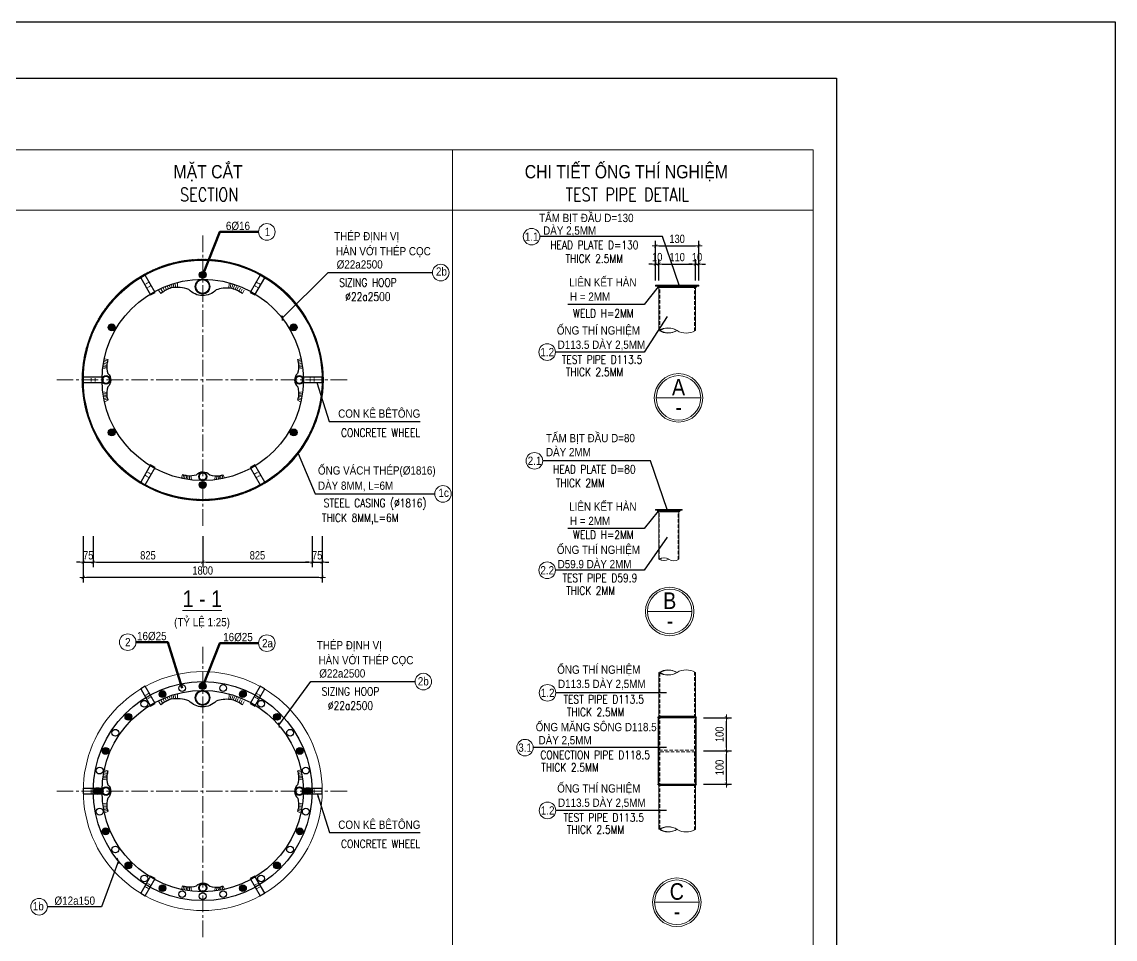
# Model space of a CAD drawing. Header units: millimetres. Extents: x -2123450 to -961021, y -260876 to 649159.
# Drawn here: x -1451394 to -1401976, y 476178 to 517639 of the extents above; entities that cross this region are included whole.
import ezdxf
from ezdxf.enums import TextEntityAlignment as Align

# ---------------------------------------------------------------- set-up
doc = ezdxf.new("R2010")
doc.units = ezdxf.units.MM
doc.header["$LTSCALE"] = 1000
doc.header["$MEASUREMENT"] = 0
doc.header["$PDMODE"] = 66
for name, pattern in [('CENTER2', [1.125, 0.75, -0.125, 0.125, -0.125]), ('HIDDEN', [0.375, 0.25, -0.125]), ('HIDDEN2', [4.7625, 3.175, -1.5875])]:
    doc.linetypes.add(name, pattern=pattern)
doc.layers.get('0').update_dxf_attribs({"linetype": 'CONTINUOUS'})
doc.layers.get('DEFPOINTS').update_dxf_attribs({"linetype": 'CONTINUOUS'})
for name, color, linetype in [('03BORER', 3, 'CONTINUOUS'), ('05STEEL', 4, 'CONTINUOUS'), ('TEXT', 7, 'CONTINUOUS')]:
    doc.layers.add(name, color=color, linetype=linetype)
for name, color, linetype, lineweight in [('NDC_S_AXIS', 5, 'CENTER2', 15), ('NDC_S_BREAK-LINE', 1, 'CONTINUOUS', 15), ('NDC_S_CONTINUOUS', 3, 'CONTINUOUS', 20), ('NDC_S_DIM', 1, 'CONTINUOUS', 9), ('NDC_S_FOUNDATION NAME', 7, 'CONTINUOUS', 20), ('NDC_S_HATCH MATERIAL', 8, 'CONTINUOUS', 13), ('NDC_S_HIDDEN', 9, 'HIDDEN2', 20), ('NDC_S_LEADER', 1, 'CONTINUOUS', 9), ('NDC_S_REBAR', 4, 'CONTINUOUS', 35), ('NDC_S_REBAR NO.', 7, 'CONTINUOUS', 20), ('NDC_S_REBAR NO. BOX', 1, 'CONTINUOUS', 9), ('NDC_S_REBAR SECTION', 6, 'CONTINUOUS', 25), ('NDC_S_STIRRUP', 2, 'CONTINUOUS', 25), ('NDC_S_VN TITLE', 6, 'CONTINUOUS', 9)]:
    doc.layers.add(name, color=color, linetype=linetype, lineweight=lineweight)
doc.styles.add('NDC_ARIAL', font='arial.ttf', dxfattribs={"width": 0.8})
doc.styles.get("Standard").update_dxf_attribs({"font": 'romans.shx', "bigfont": 'vns.shx'})
doc.dimstyles.new('NDC_1-100', dxfattribs={"dimscale": 100, "dimtxt": 2.2, "dimasz": 1, "dimexe": 1.5, "dimexo": 2, "dimgap": 0.8, "dimtad": 1, "dimdec": 0, "dimdsep": 46, "dimtxsty": 'NDC_ARIAL', "dimblk": 'DIMMARK', "dimcen": 49999.938995, "dimdle": 1.5, "dimclrd": 1, "dimclre": 1, "dimclrt": 3, "dimadec": 0, "dimazin": 0, "dimtfac": 1, "dimtdec": 0, "dimtix": 1, "dimtmove": 2, "dimatfit": 3, "dimfxl": 1, "dimarcsym": 0})
doc.dimstyles.new('NDC_1-150(10)', dxfattribs={"dimscale": 150, "dimtxt": 2.5, "dimasz": 1, "dimexe": 1.5, "dimexo": 0, "dimgap": 0.8, "dimtad": 1, "dimdec": 0, "dimlfac": 0.066667, "dimdsep": 46, "dimtxsty": 'NDC_ARIAL', "dimblk": 'DIMMARK', "dimcen": 49999.938995, "dimdle": 1.5, "dimclrd": 1, "dimclre": 1, "dimclrt": 3, "dimadec": 0, "dimazin": 0, "dimtfac": 1, "dimtdec": 0, "dimtix": 1, "dimtmove": 2, "dimatfit": 3, "dimfxl": 1, "dimarcsym": 0})
doc.dimstyles.new('NDC_1-150(25)', dxfattribs={"dimscale": 150, "dimtxt": 2.5, "dimasz": 1, "dimexe": 1.5, "dimexo": 0, "dimgap": 0.8, "dimtad": 1, "dimdec": 0, "dimlfac": 0.166667, "dimdsep": 46, "dimtxsty": 'NDC_ARIAL', "dimblk": 'DIMMARK', "dimcen": 49999.938995, "dimdle": 1.5, "dimclrd": 1, "dimclre": 1, "dimclrt": 3, "dimadec": 0, "dimazin": 0, "dimtfac": 1, "dimtdec": 0, "dimtix": 1, "dimtmove": 2, "dimatfit": 3, "dimfxl": 1, "dimarcsym": 0})

# ---------------------------------------------------------------- blocks, each defined once
blk = doc.blocks.new('*U155')
at = {"layer": 'NDC_S_CONTINUOUS'}
blk.add_circle((0, 0), 5400, dxfattribs=at)
at = {"layer": 'NDC_S_STIRRUP'}
for radius in [4950, 4550]:
    blk.add_circle((0, 0), radius, dxfattribs=at)
blk = doc.blocks.new('DIMMARK')
at = {"layer": 'NDC_S_DIM', "color": 1}
blk.add_line((-1.5, 0), (1, 0), dxfattribs=at)
at = {"layer": 'NDC_S_DIM', "color": 2, "const_width": 0.15}
blk.add_lwpolyline([(-0.5, -0.5), (0.5, 0.5)], dxfattribs=at)
blk = doc.blocks.new('*U529')
at = {"layer": 'NDC_S_CONTINUOUS'}
blk.add_circle((0, 0), 5400, dxfattribs=at)
at = {"layer": 'NDC_S_STIRRUP'}
blk.add_circle((0, 0), 4550, dxfattribs=at)
blk.add_circle((0, 0), 4550, dxfattribs=at)
blk = doc.blocks.new('*D1728')
at = {"layer": 'DEFPOINTS', "color": 0, "transparency": 16777216}
for p in [(-1448620, 494398), (-1437820, 494398), (-1448620, 492527)]:
    blk.add_point(p, dxfattribs=at)
at = {"layer": 'NDC_S_DIM', "color": 1, "lineweight": -2, "transparency": 16777216}
for p, q in [((-1448620, 494398), (-1448620, 492302)), ((-1437820, 494398), (-1437820, 492302)), ((-1437970, 492527), (-1448470, 492527))]:
    blk.add_line(p, q, dxfattribs=at)
at = {"layer": 'NDC_S_DIM', "color": 1, "lineweight": -2, "transparency": 16777216, "xscale": 150, "yscale": 150, "zscale": 150, "rotation": 180}
blk.add_blockref('DIMMARK', (-1448620, 492527), dxfattribs=at)
at = {"layer": 'NDC_S_DIM', "color": 1, "lineweight": -2, "transparency": 16777216, "xscale": 150, "yscale": 150, "zscale": 150}
blk.add_blockref('DIMMARK', (-1437820, 492527), dxfattribs=at)
at = {"layer": 'NDC_S_DIM', "color": 3, "transparency": 16777216, "insert": (-1443220, 492839), "char_height": 375, "attachment_point": 5, "style": 'NDC_ARIAL'}
blk.add_mtext('1800', dxfattribs=at)
blk = doc.blocks.new('*D1729')
at = {"layer": 'DEFPOINTS', "color": 0, "transparency": 16777216}
for p in [(-1448620, 494398), (-1448170, 494398), (-1448170, 493214)]:
    blk.add_point(p, dxfattribs=at)
at = {"layer": 'NDC_S_DIM', "color": 1, "lineweight": -2, "transparency": 16777216}
for p, q in [((-1448620, 494398), (-1448620, 492989)), ((-1448170, 494398), (-1448170, 492989)), ((-1448770, 493214), (-1448920, 493214)), ((-1448620, 493214), (-1448170, 493214)), ((-1448020, 493214), (-1447870, 493214))]:
    blk.add_line(p, q, dxfattribs=at)
at = {"layer": 'NDC_S_DIM', "color": 1, "lineweight": -2, "transparency": 16777216, "xscale": 150, "yscale": 150, "zscale": 150}
blk.add_blockref('DIMMARK', (-1448620, 493214), dxfattribs=at)
at = {"layer": 'NDC_S_DIM', "color": 1, "lineweight": -2, "transparency": 16777216, "xscale": 150, "yscale": 150, "zscale": 150, "rotation": 180}
blk.add_blockref('DIMMARK', (-1448170, 493214), dxfattribs=at)
at = {"layer": 'NDC_S_DIM', "color": 3, "transparency": 16777216, "insert": (-1448395, 493525), "char_height": 375, "attachment_point": 5, "style": 'NDC_ARIAL'}
blk.add_mtext('75', dxfattribs=at)
blk = doc.blocks.new('*D1730')
at = {"layer": 'DEFPOINTS', "color": 0, "transparency": 16777216}
for p in [(-1448170, 494398), (-1443220, 494398), (-1443220, 493214)]:
    blk.add_point(p, dxfattribs=at)
at = {"layer": 'NDC_S_DIM', "color": 1, "lineweight": -2, "transparency": 16777216}
for p, q in [((-1448170, 494398), (-1448170, 492989)), ((-1443220, 494398), (-1443220, 492989)), ((-1448020, 493214), (-1443370, 493214))]:
    blk.add_line(p, q, dxfattribs=at)
at = {"layer": 'NDC_S_DIM', "color": 1, "lineweight": -2, "transparency": 16777216, "xscale": 150, "yscale": 150, "zscale": 150, "rotation": 180}
blk.add_blockref('DIMMARK', (-1448170, 493214), dxfattribs=at)
at = {"layer": 'NDC_S_DIM', "color": 1, "lineweight": -2, "transparency": 16777216, "xscale": 150, "yscale": 150, "zscale": 150}
blk.add_blockref('DIMMARK', (-1443220, 493214), dxfattribs=at)
at = {"layer": 'NDC_S_DIM', "color": 3, "transparency": 16777216, "insert": (-1445695, 493526), "char_height": 375, "attachment_point": 5, "style": 'NDC_ARIAL'}
blk.add_mtext('825', dxfattribs=at)
blk = doc.blocks.new('*D1731')
at = {"layer": 'DEFPOINTS', "color": 0, "transparency": 16777216}
for p in [(-1443220, 494398), (-1438270, 494398), (-1438270, 493214)]:
    blk.add_point(p, dxfattribs=at)
at = {"layer": 'NDC_S_DIM', "color": 1, "lineweight": -2, "transparency": 16777216}
for p, q in [((-1443220, 494398), (-1443220, 492989)), ((-1438270, 494398), (-1438270, 492989)), ((-1443070, 493214), (-1438420, 493214))]:
    blk.add_line(p, q, dxfattribs=at)
at = {"layer": 'NDC_S_DIM', "color": 1, "lineweight": -2, "transparency": 16777216, "xscale": 150, "yscale": 150, "zscale": 150, "rotation": 180}
blk.add_blockref('DIMMARK', (-1443220, 493214), dxfattribs=at)
at = {"layer": 'NDC_S_DIM', "color": 1, "lineweight": -2, "transparency": 16777216, "xscale": 150, "yscale": 150, "zscale": 150}
blk.add_blockref('DIMMARK', (-1438270, 493214), dxfattribs=at)
at = {"layer": 'NDC_S_DIM', "color": 3, "transparency": 16777216, "insert": (-1440745, 493526), "char_height": 375, "attachment_point": 5, "style": 'NDC_ARIAL'}
blk.add_mtext('825', dxfattribs=at)
blk = doc.blocks.new('*D1732')
at = {"layer": 'DEFPOINTS', "color": 0, "transparency": 16777216}
for p in [(-1438270, 494398), (-1437820, 494398), (-1437820, 493214)]:
    blk.add_point(p, dxfattribs=at)
at = {"layer": 'NDC_S_DIM', "color": 1, "lineweight": -2, "transparency": 16777216}
for p, q in [((-1438270, 494398), (-1438270, 492989)), ((-1437820, 494398), (-1437820, 492989)), ((-1438420, 493214), (-1438570, 493214)), ((-1438270, 493214), (-1437820, 493214)), ((-1437670, 493214), (-1437520, 493214))]:
    blk.add_line(p, q, dxfattribs=at)
at = {"layer": 'NDC_S_DIM', "color": 1, "lineweight": -2, "transparency": 16777216, "xscale": 150, "yscale": 150, "zscale": 150}
blk.add_blockref('DIMMARK', (-1438270, 493214), dxfattribs=at)
at = {"layer": 'NDC_S_DIM', "color": 1, "lineweight": -2, "transparency": 16777216, "xscale": 150, "yscale": 150, "zscale": 150, "rotation": 180}
blk.add_blockref('DIMMARK', (-1437820, 493214), dxfattribs=at)
at = {"layer": 'NDC_S_DIM', "color": 3, "transparency": 16777216, "insert": (-1438045, 493525), "char_height": 375, "attachment_point": 5, "style": 'NDC_ARIAL'}
blk.add_mtext('75', dxfattribs=at)
blk = doc.blocks.new('MC7')
at = {"layer": '03BORER'}
blk.add_lwpolyline([(-277807, 378710), (-275557, 378710), (-275557, 379310), (-277807, 379310)], close=True, dxfattribs=at)
at = {"layer": 'NDC_S_HATCH MATERIAL', "linetype": 'HIDDEN', "ltscale": 0.5}
for p, q in [((-276907, 378710), (-276907, 379310)), ((-276457, 378710), (-276457, 379310))]:
    blk.add_line(p, q, dxfattribs=at)
blk = doc.blocks.new('*U206')
at = {"layer": 'NDC_S_DIM', "xscale": 0.4, "yscale": 0.4, "zscale": 0.4}
blk.add_blockref('MC7', (110673, -151604), dxfattribs=at)
blk = doc.blocks.new('*U1700')
at = {"color": 0, "linetype": 'ByBlock', "lineweight": -2, "transparency": 16777216}
blk.add_blockref('*U206', (0, 0), dxfattribs=at)
blk = doc.blocks.new('*U1701')
at = {"layer": '03BORER', "color": 0, "linetype": 'ByBlock', "lineweight": -2, "transparency": 16777216}
for p, rotation in [((-1445695, 395081), 299.9999999999999), ((-1440745, 395081), 240), ((-1438270, 390794), 180), ((-1445695, 386507), 59.99999999999999), ((-1440745, 386507), 120)]:
    blk.add_blockref('*U1700', p, dxfattribs=dict(at, rotation=rotation))
blk.add_blockref('*U1700', (-1448170, 390794), dxfattribs=at)
blk = doc.blocks.new('21231')
at = {"layer": 'NDC_S_REBAR SECTION'}
h = blk.add_hatch(color=256, dxfattribs=at)
h.dxf.hatch_style = 1
edge = h.paths.add_edge_path()
edge.add_arc((-522, -406), 153, 0, 360)
blk.add_circle((-522, -406), 153, dxfattribs=at)
blk = doc.blocks.new('*U209')
at = {"color": 1}
blk.add_blockref('21231', (522, 406), dxfattribs=at)
blk = doc.blocks.new('*U229')
at = {"color": 0, "linetype": 'ByBlock', "lineweight": -2, "transparency": 16777216}
blk.add_blockref('*U209', (0, 0), dxfattribs=at)
blk = doc.blocks.new('*U1702')
at = {"layer": 'NDC_S_REBAR', "color": 0, "linetype": 'ByBlock', "lineweight": -2, "transparency": 16777216}
blk.add_blockref('*U229', (0, 0), dxfattribs=at)
blk = doc.blocks.new('*U1703')
at = {"layer": '03BORER', "color": 0, "linetype": 'ByBlock', "lineweight": -2, "transparency": 16777216}
blk.add_blockref('*U1702', (-1443220, 395544), dxfattribs=at)
for p, rotation in [((-1447334, 393169), 59.99999999999999), ((-1439106, 393169), 299.9999999999999), ((-1447334, 388419), 120), ((-1439106, 388419), 240), ((-1443220, 386044), 180)]:
    blk.add_blockref('*U1702', p, dxfattribs=dict(at, rotation=rotation))
blk = doc.blocks.new('*U1704')
at = {"color": 0, "linetype": 'ByBlock', "lineweight": -2, "transparency": 16777216}
blk.add_blockref('*U206', (0, 0), dxfattribs=at)
blk = doc.blocks.new('*U1705')
at = {"layer": '03BORER', "color": 0, "linetype": 'ByBlock', "lineweight": -2, "transparency": 16777216}
for p, rotation in [((-1445695, 376493), 299.9999999999999), ((-1440745, 376493), 239.9999999999999), ((-1438270, 372206), 180), ((-1445695, 367919), 59.99999999999999), ((-1440745, 367919), 120)]:
    blk.add_blockref('*U1704', p, dxfattribs=dict(at, rotation=rotation))
blk.add_blockref('*U1704', (-1448170, 372206), dxfattribs=at)
blk = doc.blocks.new('*U210')
at = {"layer": 'NDC_S_REBAR SECTION'}
blk.add_circle((0, 0), 153, dxfattribs=at)
blk = doc.blocks.new('*U1706')
at = {"color": 0, "linetype": 'ByBlock', "lineweight": -2, "transparency": 16777216, "rotation": 89.9999999999999}
blk.add_blockref('*U210', (0, 0), dxfattribs=at)
blk = doc.blocks.new('*U1707')
at = {"layer": '03BORER', "color": 0, "linetype": 'ByBlock', "lineweight": -2, "transparency": 16777216}
blk.add_blockref('*U1706', (-1443220, 376956), dxfattribs=at)
for p, rotation in [((-1445038, 376594), 22.5), ((-1444147, 376865), 11.25000000000001), ((-1442293, 376865), 348.75), ((-1441402, 376594), 337.4999999999999), ((-1445859, 376155), 33.75), ((-1440581, 376155), 326.25), ((-1446579, 375565), 45.00000000000001), ((-1439861, 375565), 315), ((-1447169, 374845), 56.25000000000001), ((-1439270, 374845), 303.75), ((-1447608, 374024), 67.5), ((-1438831, 374024), 292.4999999999999), ((-1447879, 373133), 78.74999999999999), ((-1438561, 373133), 281.25), ((-1447970, 372206), 90), ((-1438470, 372206), 270), ((-1447879, 371279), 101.25), ((-1438561, 371279), 258.75), ((-1447608, 370388), 112.5), ((-1438831, 370388), 247.5), ((-1447169, 369567), 123.75), ((-1439270, 369567), 236.2499999999999), ((-1446579, 368847), 135), ((-1439861, 368847), 225), ((-1445859, 368256), 146.25), ((-1440581, 368256), 213.75), ((-1445038, 367817), 157.5), ((-1444147, 367547), 168.75), ((-1442293, 367547), 191.25), ((-1441402, 367817), 202.4999999999999), ((-1443220, 367456), 180)]:
    blk.add_blockref('*U1706', p, dxfattribs=dict(at, rotation=rotation))
blk = doc.blocks.new('*U1690')
at = {"color": 0, "linetype": 'ByBlock', "lineweight": -2, "transparency": 16777216, "rotation": 180}
blk.add_blockref('*U209', (0, 0), dxfattribs=at)
blk = doc.blocks.new('*U1691')
at = {"layer": '03BORER', "color": 0, "linetype": 'ByBlock', "lineweight": -2, "transparency": 16777216}
blk.add_blockref('*U1690', (-1443220, 376956), dxfattribs=at)
for p, rotation in [((-1445038, 376594), 22.5), ((-1441402, 376594), 337.4999999999999), ((-1446579, 375565), 45.00000000000001), ((-1439861, 375565), 315), ((-1447608, 374024), 67.5), ((-1438831, 374024), 292.4999999999999), ((-1447970, 372206), 90), ((-1438470, 372206), 270), ((-1447608, 370388), 112.5), ((-1438831, 370388), 247.5), ((-1446579, 368847), 135), ((-1439861, 368847), 225), ((-1445038, 367817), 157.5), ((-1441402, 367817), 202.4999999999999), ((-1443220, 367456), 180)]:
    blk.add_blockref('*U1690', p, dxfattribs=dict(at, rotation=rotation))
blk = doc.blocks.new('ưeqwewe')
at = {"layer": '05STEEL', "color": 4}
blk.add_lwpolyline([(-1487886, 328815, 0.123663), (-1487656, 329371, 0.128024), (-1487741, 330000, -0.427682), (-1487741, 331236, 0.132008), (-1487681, 332031, 0.107548), (-1487939, 332493, 0.020618)], format="xyb", dxfattribs=at)
at = {"layer": 'NDC_S_HATCH MATERIAL'}
for p, q in [((-1487939, 332493), (-1487786, 332607)), ((-1487876, 332415), (-1487730, 332504)), ((-1487819, 332333), (-1487678, 332403)), ((-1487769, 332246), (-1487633, 332308)), ((-1487726, 332154), (-1487593, 332217)), ((-1487693, 332068), (-1487554, 332124)), ((-1487674, 331991), (-1487518, 332029)), ((-1487664, 331916), (-1487489, 331949)), ((-1487657, 331833), (-1487462, 331869)), ((-1487654, 331745), (-1487426, 331751)), ((-1487710, 329148), (-1487564, 329088)), ((-1487685, 329232), (-1487531, 329173)), ((-1487665, 329316), (-1487499, 329257)), ((-1487656, 329371), (-1487472, 329337)), ((-1487650, 329436), (-1487444, 329424)), ((-1487886, 328815), (-1487729, 328733)), ((-1487831, 328896), (-1487683, 328823)), ((-1487784, 328977), (-1487641, 328910)), ((-1487741, 329068), (-1487599, 329006))]:
    blk.add_line(p, q, dxfattribs=at)
at = {"layer": 'NDC_S_REBAR'}
for radius in [330, 315]:
    blk.add_circle((-1487594, 330618), radius, dxfattribs=at)
blk = doc.blocks.new('HAN DAI')
at = {"layer": '05STEEL', "color": 4}
blk.add_lwpolyline([(-307567, 288279, 0.02201), (-307612, 288076, 0.102878), (-307569, 287644, -0.455013), (-307575, 287047, 0.096416), (-307610, 286589, -0.01258), (-307567, 286440, 0.020618)], format="xyb", dxfattribs=at)
at = {"layer": 'NDC_S_HATCH MATERIAL'}
for p, q in [((-307612, 288073), (-307762, 288110)), ((-307597, 288152), (-307747, 288189)), ((-307583, 288217), (-307732, 288254)), ((-307567, 288279), (-307718, 288316)), ((-307616, 287903), (-307800, 287868)), ((-307618, 287953), (-307788, 287955)), ((-307617, 288015), (-307775, 288042)), ((-307616, 286791), (-307797, 286822)), ((-307618, 286730), (-307784, 286735)), ((-307616, 286670), (-307768, 286643)), ((-307612, 286608), (-307759, 286591)), ((-307598, 286552), (-307745, 286521)), ((-307579, 286488), (-307730, 286453)), ((-307567, 286440), (-307710, 286372))]:
    blk.add_line(p, q, dxfattribs=at)
blk = doc.blocks.new('qưeqeqew')
at = {"layer": 'NDC_S_REBAR'}
for radius in [180, 168]:
    blk.add_circle((180, 0), radius, dxfattribs=at)
at = {"layer": 'NDC_S_DIM'}
blk.add_blockref('HAN DAI', (307832, -287360), dxfattribs=at)
blk = doc.blocks.new('*U1820')
at = {"layer": 'NDC_S_HATCH MATERIAL'}
blk.add_line((0, 42), (0, -42), dxfattribs=at)
blk = doc.blocks.new('*U1821')
at = {"layer": 'NDC_S_HATCH MATERIAL', "color": 0, "linetype": 'ByBlock', "lineweight": -2, "transparency": 16777216}
for p in [(0, 0), (40, 0), (80, 0), (120, 0), (160, 0), (200, 0), (240, 0), (280, 0), (320, 0), (360, 0), (400, 0), (440, 0), (480, 0), (520, 0), (560, 0), (600, 0), (640, 0), (680, 0), (720, 0), (760, 0), (800, 0), (840, 0), (880, 0), (920, 0), (960, 0), (1000, 0), (1040, 0), (1080, 0), (1120, 0), (1160, 0), (1200, 0), (1240, 0), (1280, 0), (1320, 0), (1360, 0), (1400, 0), (1440, 0), (1480, 0)]:
    blk.add_blockref('*U1820', p, dxfattribs=at)
blk = doc.blocks.new('*D1836')
at = {"layer": 'DEFPOINTS', "color": 0, "transparency": 16777216}
for p in [(-1422600, 506693), (-1422750, 505945), (-1422600, 505945)]:
    blk.add_point(p, dxfattribs=at)
at = {"layer": 'NDC_S_DIM', "color": 1, "lineweight": -2, "transparency": 16777216}
for p, q in [((-1422900, 506693), (-1423050, 506693)), ((-1422750, 505945), (-1422750, 506918)), ((-1422750, 506693), (-1422600, 506693)), ((-1422600, 505945), (-1422600, 506918)), ((-1422450, 506693), (-1422300, 506693))]:
    blk.add_line(p, q, dxfattribs=at)
at = {"layer": 'NDC_S_DIM', "color": 1, "lineweight": -2, "transparency": 16777216, "xscale": 150, "yscale": 150, "zscale": 150}
blk.add_blockref('DIMMARK', (-1422750, 506693), dxfattribs=at)
at = {"layer": 'NDC_S_DIM', "color": 1, "lineweight": -2, "transparency": 16777216, "xscale": 150, "yscale": 150, "zscale": 150, "rotation": 180}
blk.add_blockref('DIMMARK', (-1422600, 506693), dxfattribs=at)
at = {"layer": 'NDC_S_DIM', "color": 3, "transparency": 16777216, "insert": (-1422675, 507004), "char_height": 375, "attachment_point": 5, "style": 'NDC_ARIAL'}
blk.add_mtext('10', dxfattribs=at)
blk = doc.blocks.new('*D1837')
at = {"layer": 'DEFPOINTS', "color": 0, "transparency": 16777216}
for p in [(-1420950, 506693), (-1422600, 505945), (-1420950, 505945)]:
    blk.add_point(p, dxfattribs=at)
at = {"layer": 'NDC_S_DIM', "color": 1, "lineweight": -2, "transparency": 16777216}
for p, q in [((-1422600, 505945), (-1422600, 506918)), ((-1422450, 506693), (-1421100, 506693)), ((-1420950, 505945), (-1420950, 506918))]:
    blk.add_line(p, q, dxfattribs=at)
at = {"layer": 'NDC_S_DIM', "color": 1, "lineweight": -2, "transparency": 16777216, "xscale": 150, "yscale": 150, "zscale": 150, "rotation": 180}
blk.add_blockref('DIMMARK', (-1422600, 506693), dxfattribs=at)
at = {"layer": 'NDC_S_DIM', "color": 1, "lineweight": -2, "transparency": 16777216, "xscale": 150, "yscale": 150, "zscale": 150}
blk.add_blockref('DIMMARK', (-1420950, 506693), dxfattribs=at)
at = {"layer": 'NDC_S_DIM', "color": 3, "transparency": 16777216, "insert": (-1421775, 507004), "char_height": 375, "attachment_point": 5, "style": 'NDC_ARIAL'}
blk.add_mtext('110', dxfattribs=at)
blk = doc.blocks.new('*D1838')
at = {"layer": 'DEFPOINTS', "color": 0, "transparency": 16777216}
for p in [(-1420800, 506693), (-1420950, 505945), (-1420800, 505945)]:
    blk.add_point(p, dxfattribs=at)
at = {"layer": 'NDC_S_DIM', "color": 1, "lineweight": -2, "transparency": 16777216}
for p, q in [((-1421100, 506693), (-1421250, 506693)), ((-1420950, 505945), (-1420950, 506918)), ((-1420950, 506693), (-1420800, 506693)), ((-1420800, 505945), (-1420800, 506918)), ((-1420650, 506693), (-1420500, 506693))]:
    blk.add_line(p, q, dxfattribs=at)
at = {"layer": 'NDC_S_DIM', "color": 1, "lineweight": -2, "transparency": 16777216, "xscale": 150, "yscale": 150, "zscale": 150}
blk.add_blockref('DIMMARK', (-1420950, 506693), dxfattribs=at)
at = {"layer": 'NDC_S_DIM', "color": 1, "lineweight": -2, "transparency": 16777216, "xscale": 150, "yscale": 150, "zscale": 150, "rotation": 180}
blk.add_blockref('DIMMARK', (-1420800, 506693), dxfattribs=at)
at = {"layer": 'NDC_S_DIM', "color": 3, "transparency": 16777216, "insert": (-1420875, 507004), "char_height": 375, "attachment_point": 5, "style": 'NDC_ARIAL'}
blk.add_mtext('10', dxfattribs=at)
blk = doc.blocks.new('*D1839')
at = {"layer": 'DEFPOINTS', "color": 0, "transparency": 16777216}
for p in [(-1420800, 507517), (-1422750, 505945), (-1420800, 505945)]:
    blk.add_point(p, dxfattribs=at)
at = {"layer": 'NDC_S_DIM', "color": 1, "lineweight": -2, "transparency": 16777216}
for p, q in [((-1422750, 505945), (-1422750, 507742)), ((-1420800, 505945), (-1420800, 507742)), ((-1422600, 507517), (-1420950, 507517))]:
    blk.add_line(p, q, dxfattribs=at)
at = {"layer": 'NDC_S_DIM', "color": 1, "lineweight": -2, "transparency": 16777216, "xscale": 150, "yscale": 150, "zscale": 150, "rotation": 180}
blk.add_blockref('DIMMARK', (-1422750, 507517), dxfattribs=at)
at = {"layer": 'NDC_S_DIM', "color": 1, "lineweight": -2, "transparency": 16777216, "xscale": 150, "yscale": 150, "zscale": 150}
blk.add_blockref('DIMMARK', (-1420800, 507517), dxfattribs=at)
at = {"layer": 'NDC_S_DIM', "color": 3, "transparency": 16777216, "insert": (-1421775, 507829), "char_height": 375, "attachment_point": 5, "style": 'NDC_ARIAL'}
blk.add_mtext('130', dxfattribs=at)
blk = doc.blocks.new('*U1823')
at = {"layer": 'NDC_S_HATCH MATERIAL'}
blk.add_line((0, 42), (0, -42), dxfattribs=at)
blk = doc.blocks.new('*U1822')
at = {"layer": 'NDC_S_HATCH MATERIAL', "color": 0, "linetype": 'ByBlock', "lineweight": -2, "transparency": 16777216}
for p in [(0, 0), (40, 0), (80, 0), (120, 0), (160, 0), (200, 0), (240, 0), (280, 0), (320, 0), (360, 0), (400, 0), (440, 0), (480, 0), (520, 0), (560, 0), (600, 0), (640, 0), (680, 0), (720, 0), (760, 0), (800, 0)]:
    blk.add_blockref('*U1823', p, dxfattribs=at)
blk = doc.blocks.new('*U1825')
at = {"layer": 'NDC_S_HATCH MATERIAL'}
blk.add_line((0, 42), (0, -42), dxfattribs=at)
blk = doc.blocks.new('*U1824')
at = {"layer": 'NDC_S_HATCH MATERIAL', "color": 0, "linetype": 'ByBlock', "lineweight": -2, "transparency": 16777216}
for p in [(0, 0), (40, 0), (80, 0), (120, 0), (160, 0), (200, 0), (240, 0), (280, 0), (320, 0), (360, 0), (400, 0), (440, 0), (480, 0), (520, 0), (560, 0), (600, 0), (640, 0), (680, 0), (720, 0), (760, 0), (800, 0), (840, 0), (880, 0), (920, 0), (960, 0), (1000, 0), (1040, 0), (1080, 0), (1120, 0), (1160, 0), (1200, 0), (1240, 0), (1280, 0), (1320, 0), (1360, 0), (1400, 0), (1440, 0), (1480, 0)]:
    blk.add_blockref('*U1825', p, dxfattribs=at)
blk = doc.blocks.new('*U1827')
at = {"layer": 'NDC_S_HATCH MATERIAL'}
blk.add_line((0, 42), (0, -42), dxfattribs=at)
blk = doc.blocks.new('*U1826')
at = {"layer": 'NDC_S_HATCH MATERIAL', "color": 0, "linetype": 'ByBlock', "lineweight": -2, "transparency": 16777216}
for p in [(0, 0), (40, 0), (80, 0), (120, 0), (160, 0), (200, 0), (240, 0), (280, 0), (320, 0), (360, 0), (400, 0), (440, 0), (480, 0), (520, 0), (560, 0), (600, 0), (640, 0), (680, 0), (720, 0), (760, 0), (800, 0), (840, 0), (880, 0), (920, 0), (960, 0), (1000, 0), (1040, 0), (1080, 0), (1120, 0), (1160, 0), (1200, 0), (1240, 0), (1280, 0), (1320, 0), (1360, 0), (1400, 0), (1440, 0), (1480, 0)]:
    blk.add_blockref('*U1827', p, dxfattribs=at)
blk = doc.blocks.new('*D1840')
at = {"layer": 'DEFPOINTS', "color": 0, "transparency": 16777216}
for p in [(-1420585, 484686), (-1419544, 484686), (-1420585, 483186)]:
    blk.add_point(p, dxfattribs=at)
at = {"layer": 'NDC_S_DIM', "color": 1, "lineweight": -2, "transparency": 16777216}
for p, q in [((-1420585, 484686), (-1419319, 484686)), ((-1419544, 483336), (-1419544, 484536)), ((-1420585, 483186), (-1419319, 483186))]:
    blk.add_line(p, q, dxfattribs=at)
at = {"layer": 'NDC_S_DIM', "color": 1, "lineweight": -2, "transparency": 16777216, "xscale": 150, "yscale": 150, "zscale": 150}
for p, rotation in [((-1419544, 484686), 90), ((-1419544, 483186), 270)]:
    blk.add_blockref('DIMMARK', p, dxfattribs=dict(at, rotation=rotation))
at = {"layer": 'NDC_S_DIM', "color": 3, "transparency": 16777216, "insert": (-1419855, 483936), "char_height": 375, "attachment_point": 5, "rotation": 90, "style": 'NDC_ARIAL'}
blk.add_mtext('100', dxfattribs=at)
blk = doc.blocks.new('*D1841')
at = {"layer": 'DEFPOINTS', "color": 0, "transparency": 16777216}
for p in [(-1420585, 486186), (-1419544, 486186), (-1420585, 484686)]:
    blk.add_point(p, dxfattribs=at)
at = {"layer": 'NDC_S_DIM', "color": 1, "lineweight": -2, "transparency": 16777216}
for p, q in [((-1420585, 486186), (-1419319, 486186)), ((-1419544, 484836), (-1419544, 486036)), ((-1420585, 484686), (-1419319, 484686))]:
    blk.add_line(p, q, dxfattribs=at)
at = {"layer": 'NDC_S_DIM', "color": 1, "lineweight": -2, "transparency": 16777216, "xscale": 150, "yscale": 150, "zscale": 150}
for p, rotation in [((-1419544, 486186), 90), ((-1419544, 484686), 270)]:
    blk.add_blockref('DIMMARK', p, dxfattribs=dict(at, rotation=rotation))
at = {"layer": 'NDC_S_DIM', "color": 3, "transparency": 16777216, "insert": (-1419855, 485436), "char_height": 375, "attachment_point": 5, "rotation": 90, "style": 'NDC_ARIAL'}
blk.add_mtext('100', dxfattribs=at)

msp = doc.modelspace()

# ---------------------------------------------------------------- hatches: boundary and pattern name
at = {"layer": 'NDC_S_HATCH MATERIAL'}
h = msp.add_hatch(dxfattribs=at)
h.set_pattern_fill('ANSI31', color=256, scale=180)
h.set_pattern_definition([(45, (8695.253, 149867.248), (-15.90990258, 15.90990258), [])])
edge = h.paths.add_edge_path(flags=17)
edge.add_arc((-1443219.89, 501456.56), 5400, 0, 360)
edge = h.paths.add_edge_path()
edge.add_arc((-1443219.89, 501456.56), 5454, 0, 360)
for points in [[(-1422600.23, 505643.4, -0.41421356), (-1422655.23, 505698.4), (-1422600.23, 505698.4)], [(-1420950.23, 505643.4), (-1420950.23, 505698.4), (-1420895.23, 505698.4, -0.41421356)], [(-1422600.23, 495510.85, -0.41421356), (-1422655.23, 495565.85), (-1422600.23, 495565.85)], [(-1421700.23, 495510.85), (-1421700.23, 495565.85), (-1421645.23, 495565.85, -0.41421356)], [(-1422600.23, 486223.03), (-1422600.23, 486185.53), (-1422637.73, 486185.53, -0.41421356)], [(-1420950.23, 486223.03), (-1420950.23, 486185.53), (-1420912.73, 486185.53, 0.41421356)], [(-1422600.23, 483148.03), (-1422600.23, 483185.53), (-1422637.73, 483185.53, 0.41421356)], [(-1420950.23, 483148.03), (-1420950.23, 483185.53), (-1420912.73, 483185.53, -0.41421356)]]:
    msp.add_hatch(color=256, dxfattribs=at).paths.add_polyline_path(points)

# ---------------------------------------------------------------- linework, layer by layer
at = {"layer": 'DEFPOINTS'}
for points in [[(-1528126.18, 517639.38), (-1401976.18, 517639.38), (-1401976.18, 428539.38), (-1528126.18, 428539.38)], [(-1414576.18, 431089.38), (-1522159.64, 431089.38), (-1522159.64, 515089.38), (-1414576.18, 515089.38)]]:
    msp.add_lwpolyline(points, close=True, dxfattribs=at)
at = {"layer": 'NDC_S_AXIS'}
for p, q in [((-1443219.89, 494856.56), (-1443219.89, 508056.56)), ((-1449819.89, 501456.56), (-1436619.89, 501456.56)), ((-1443219.89, 476268.65), (-1443219.89, 489468.65)), ((-1449819.89, 482868.65), (-1436619.89, 482868.65))]:
    msp.add_line(p, q, dxfattribs=at)
at = {"layer": 'NDC_S_BREAK-LINE'}
for points in [[(-1420950.23, 503687.79, -0.28897964), (-1421776.1, 503687.79, 0.28597952), (-1422600.23, 503690.76, 0.57255311)], [(-1422600.23, 503690.76, 0.28237272), (-1421779.36, 503689.83, 0.28237272)], [(-1421776.1, 503687.79, 0.29182309), (-1422545.23, 503690.76)], [(-1422545.23, 503690.76, 0.28883724), (-1421779.36, 503689.83, 0.12984702)], [(-1421700.23, 493349, -0.28897964), (-1422150.7, 493349, 0.28597952), (-1422600.23, 493350.62, 0.57255311)], [(-1422600.23, 493350.62, 0.28237272), (-1422152.48, 493350.11, 0.28237272)], [(-1422150.7, 493349, 0.29182309), (-1422570.23, 493350.62)], [(-1422570.23, 493350.62, 0.28883724), (-1422152.48, 493350.11, 0.12984702)], [(-1420950.23, 488231.02, 0.28897964), (-1421776.1, 488231.02, -0.28597952), (-1422600.23, 488228.05, -0.57255311)], [(-1422600.23, 488228.05, -0.28237272), (-1421779.36, 488228.98, -0.28237272)], [(-1422545.23, 488228.05, -0.28883724), (-1421779.36, 488228.98, -0.12984702)], [(-1421776.1, 488231.02, -0.29182309), (-1422545.23, 488228.05)], [(-1420950.23, 481140.03, -0.28897964), (-1421776.1, 481140.03, 0.28597952), (-1422600.23, 481143, 0.57255311)], [(-1422600.23, 481143, 0.28237272), (-1421779.36, 481142.07, 0.28237272)], [(-1421776.1, 481140.03, 0.29182309), (-1422545.23, 481143)], [(-1422545.23, 481143, 0.28883724), (-1421779.36, 481142.07, 0.12984702)]]:
    msp.add_lwpolyline(points, format="xyb", dxfattribs=at)
at = {"layer": 'NDC_S_CONTINUOUS'}
for p, q in [((-1451797.19, 511854.12), (-1415628.96, 511854.12)), ((-1431929.4, 511854.12), (-1431929.4, 431911.17)), ((-1415628.96, 511854.12), (-1415628.96, 432346.69)), ((-1415628.96, 511854.12), (-1415628.96, 431911.17)), ((-1451797.19, 509133.34), (-1415628.96, 509133.34)), ((-1422600.23, 503690.76), (-1422600.23, 505698.4)), ((-1420950.23, 503687.79), (-1420950.23, 505698.4)), ((-1422600.23, 493350.62), (-1422600.23, 495565.85)), ((-1421700.23, 493349), (-1421700.23, 495565.85)), ((-1422600.23, 488228.05), (-1422600.23, 484723.03)), ((-1420950.23, 488231.02), (-1420950.23, 484723.03)), ((-1422600.23, 481143), (-1422600.23, 484648.03)), ((-1420950.23, 481140.03), (-1420950.23, 484648.03))]:
    msp.add_line(p, q, dxfattribs=at)
for points in [[(-1422750.23, 505735.9), (-1420800.23, 505735.9), (-1420800.23, 505698.4), (-1422750.23, 505698.4)], [(-1422750.23, 495595.85), (-1421550.23, 495595.85), (-1421550.23, 495565.85), (-1422750.23, 495565.85)], [(-1422600.23, 486185.53), (-1422637.73, 486185.53), (-1422637.73, 483185.53), (-1422600.23, 483185.53)], [(-1422600.23, 486185.53), (-1420950.23, 486185.53), (-1420950.23, 483185.53), (-1422600.23, 483185.53)], [(-1420912.73, 486185.53), (-1420950.23, 486185.53), (-1420950.23, 483185.53), (-1420912.73, 483185.53)]]:
    msp.add_lwpolyline(points, close=True, dxfattribs=at)
for radius in [5454, 5400]:
    msp.add_circle((-1443219.89, 501456.56), radius, dxfattribs=at)
at = {"layer": 'NDC_S_HIDDEN', "ltscale": 0.05}
for p, q in [((-1422562.73, 503712.52), (-1422562.73, 505698.4)), ((-1420987.73, 503665.59), (-1420987.73, 505698.4)), ((-1422579.77, 493362.48), (-1422579.77, 495565.85)), ((-1421720.68, 493336.89), (-1421720.68, 495565.85)), ((-1420987.73, 488253.22), (-1420987.73, 484723.03)), ((-1422562.73, 488206.3), (-1422562.73, 484723.03)), ((-1422600.23, 484723.03), (-1420950.23, 484723.03)), ((-1420950.23, 484648.03), (-1422600.23, 484648.03)), ((-1422562.73, 481164.75), (-1422562.73, 484648.03)), ((-1420987.73, 481117.83), (-1420987.73, 484648.03))]:
    msp.add_line(p, q, dxfattribs=at)
at = {"layer": 'NDC_S_LEADER'}
for p, q in [((-1422718.87, 500642.2), (-1420706.4, 500642.2)), ((-1423116.31, 490989.6), (-1421103.84, 490989.6)), ((-1422794.37, 477845.38), (-1420781.89, 477845.38))]:
    msp.add_line(p, q, dxfattribs=at)
at = {"layer": 'NDC_S_LEADER', "lineweight": 100}
for points in [[(-1443219.89, 506206.56), (-1442452.94, 508143.22), (-1440694.43, 508143.22)], [(-1444146.57, 487527.38), (-1444798.4, 489602.35), (-1446235.45, 489602.35)], [(-1443219.89, 487618.65), (-1442452.94, 489555.32), (-1440694.43, 489555.32)]]:
    msp.add_lwpolyline(points, dxfattribs=at)
at = {"layer": 'NDC_S_LEADER'}
for centre, radius in [((-1421712.64, 500642.2), 1096.24), ((-1421712.64, 500642.2), 1006.24), ((-1422110.08, 490989.6), 1096.24), ((-1422110.08, 490989.6), 1006.24), ((-1421788.13, 477845.38), 1096.24), ((-1421788.13, 477845.38), 1006.24)]:
    msp.add_circle(centre, radius, dxfattribs=at)
at = {"layer": 'NDC_S_REBAR'}
for centre, radius, start, end in [((-1422600.23, 505698.4), 55, 180, 270), ((-1420950.23, 505698.4), 55, 270, 0), ((-1422600.23, 495565.85), 55, 180, 270), ((-1421700.23, 495565.85), 55, 270, 0), ((-1422600.23, 486185.53), 37.5, 90, 180), ((-1420950.23, 486185.53), 37.5, 0, 90), ((-1422600.23, 483185.53), 37.5, 180, 270), ((-1420950.23, 483185.53), 37.5, 270, 0)]:
    msp.add_arc(centre, radius, start, end, dxfattribs=at)
at = {"layer": 'NDC_S_REBAR NO. BOX'}
for centre in [(-1440319.43, 508143.22), (-1428354.81, 507930.6), (-1432460.25, 506305.15), (-1427650.44, 502711.74), (-1428225.94, 497798.05), (-1432358.48, 496304.01), (-1427650.44, 492850.19), (-1446610.45, 489602.35), (-1440319.43, 489555.32), (-1433246.53, 487819.26), (-1427633.14, 487310.01), (-1428652.14, 484833.62), (-1427633.14, 481995.97), (-1450616.13, 477641.58)]:
    msp.add_circle(centre, 375, dxfattribs=at)

# ---------------------------------------------------------------- block references
at = {"color": 1}
for name, p in [('*U529', (-1443219.89, 501456.56)), ('qưeqeqew', (-1447769.89, 501456.56)), ('*U155', (-1443219.89, 482868.65)), ('qưeqeqew', (-1447769.89, 482868.65))]:
    msp.add_blockref(name, p, dxfattribs=at)
for name, p, rotation in [('ưeqwewe', (-1089302.49, 1987898.82), 89.10079871385915), ('qưeqeqew', (-1443219.89, 496906.56), 89.48022287332812), ('ưeqwewe', (-1089302.49, 1969310.91), 89.10079871385915), ('qưeqeqew', (-1443219.89, 478318.65), 89.48022287332812)]:
    msp.add_blockref(name, p, dxfattribs=dict(at, rotation=rotation))
at = {"color": 1, "xscale": -1}
for p in [(-1438669.89, 501456.56), (-1438669.89, 482868.65)]:
    msp.add_blockref('qưeqeqew', p, dxfattribs=at)
at = {"layer": '03BORER'}
for name in ['*U1701', '*U1703', '*U1691', '*U1707', '*U1705']:
    msp.add_blockref(name, (0, 110662.78), dxfattribs=at)
at = {"layer": 'NDC_S_HATCH MATERIAL'}
for name, p in [('*U1821', (-1422516.3, 505656.15)), ('*U1822', (-1422544.77, 495523.61)), ('*U1824', (-1422516.3, 486227.77)), ('*U1826', (-1422516.3, 483143.29))]:
    msp.add_blockref(name, p, dxfattribs=at)

# ---------------------------------------------------------------- texts
at = {"layer": 'NDC_S_FOUNDATION NAME', "style": 'NDC_ARIAL', "width": 0.85}
for s, p in [('TẤM BỊT ĐẦU D=130', (-1428012.56, 508777.15)), ('DÀY 2,5MM', (-1427832.64, 508205.93)), ('LIÊN KẾT HÀN', (-1426654.89, 505866.05)), ('H = 2MM', (-1426617.96, 505220.73)), ('ỐNG THÍ NGHIỆM', (-1427213.09, 503692.07)), ('D113.5 DÀY 2,5MM', (-1427176.17, 503046.75)), ('TẤM BỊT ĐẦU D=80', (-1427703.77, 498825.83)), ('DÀY 2MM', (-1427703.77, 498191.57)), ('LIÊN KẾT HÀN', (-1426654.89, 495727.46)), ('H = 2MM', (-1426617.96, 495082.14)), ('ỐNG THÍ NGHIỆM', (-1427213.09, 493775.83)), ('D59.9 DÀY 2MM', (-1427176.17, 493130.52)), ('ỐNG THÍ NGHIỆM', (-1427195.79, 488359.55)), ('D113.5 DÀY 2,5MM', (-1427158.87, 487714.23)), ('ỐNG MĂNG SÔNG D118.5', (-1428168.31, 485764.53)), ('DÀY 2,5MM', (-1428038.86, 485169.8)), ('ỐNG THÍ NGHIỆM', (-1427195.79, 482989.81)), ('D113.5 DÀY 2,5MM', (-1427158.87, 482344.49))]:
    msp.add_text(s, height=375, dxfattribs=at).set_placement(p, align=Align.MIDDLE_LEFT)
for s, p in [('6%%C16', (-1441626.1, 508419.53)), ('THÉP ĐỊNH VỊ', (-1435805.59, 507956.51)), ('HÀN VỚI THÉP CỌC', (-1435055.59, 507280.98)), ('%%C22a2500', (-1436124.29, 506676.45)), ('CON KÊ BÊTÔNG', (-1435240.86, 499981.69)), ('16%%C25', (-1445519.65, 489878.66)), ('16%%C25', (-1441626.1, 489831.63)), ('THÉP ĐỊNH VỊ', (-1436591.86, 489470.63)), ('HÀN VỚI THÉP CỌC', (-1435841.86, 488795.1)), ('%%C22a2500', (-1436910.56, 488190.56)), ('CON KÊ BÊTÔNG', (-1435235.68, 481398.57)), ('%%C12a150', (-1449002.97, 477917.88))]:
    msp.add_text(s, height=375, dxfattribs=at).set_placement(p, align=Align.MIDDLE)
for s, p in [('ỐNG VÁCH THÉP(%%C1816)', (-1438010.41, 497175.66)), ('DÀY 8MM, L=6M', (-1438010.41, 496487.02))]:
    msp.add_text(s, height=375, dxfattribs=at).set_placement(p)
at = {"layer": 'NDC_S_REBAR NO.', "style": 'NDC_ARIAL', "width": 0.85}
for s, height, p in [('1', 375, (-1440291.38, 508143.22)), ('1.1', 375, (-1428349.59, 507930.6)), ('2b', 375, (-1432428.75, 506355.23)), ('1.2', 375, (-1427645.22, 502711.74)), ('A', 750, (-1421712.64, 501128.69)), ('-', 750, (-1421703.93, 500222.11)), ('2.1', 375, (-1428220.72, 497798.05)), ('1c', 375, (-1432326.97, 496354.08)), ('2.2', 375, (-1427645.22, 492850.19)), ('B', 750, (-1422110.08, 491476.08)), ('-', 750, (-1422101.37, 490569.51)), ('2', 375, (-1446605.23, 489602.35)), ('2a', 375, (-1440291.38, 489555.32)), ('2b', 375, (-1433249.49, 487832.66)), ('1.2', 375, (-1427627.92, 487310.01)), ('3.1', 375, (-1428646.92, 484833.62)), ('1.2', 375, (-1427627.92, 481995.97)), ('C', 750, (-1421788.13, 478331.87)), ('1b', 375, (-1450651.57, 477668.51)), ('-', 750, (-1421779.42, 477425.29))]:
    msp.add_text(s, height=height, dxfattribs=at).set_placement(p, align=Align.MIDDLE_CENTER)
at = {"layer": 'NDC_S_VN TITLE', "style": 'NDC_ARIAL', "width": 0.85}
for s, p in [('MẶT CẮT', (-1442975.07, 510566.78)), ('CHI TIẾT ỐNG THÍ NGHIỆM', (-1424071.84, 510566.78))]:
    msp.add_text(s, height=600, dxfattribs=at).set_placement(p, align=Align.CENTER)
for s, height, p in [('%%U1 - 1', 750, (-1443240.14, 491564.25)), ('(TỶ LỆ 1:25)', 375, (-1443249.86, 490507.59))]:
    msp.add_text(s, height=height, dxfattribs=at).set_placement(p, align=Align.MIDDLE)
at = {"layer": 'TEXT', "color": 3, "linetype": 'Continuous', "ltscale": 0.8, "width": 0.8}
for s, height, p in [('SECTION', 600, (-1442930.38, 509830.9)), ('TEST PIPE DETAIL', 600, (-1424027.15, 509830.9)), ('HEAD PLATE D=130', 375, (-1425517.81, 507555.05)), ('THICK 2.5MM', 375, (-1425517.81, 506934.46)), ('SIZING HOOP', 375, (-1435752.48, 505856.97)), ('%%C22a2500', 375, (-1435752.48, 505217.98)), ('WELD H=2MM', 375, (-1425109.69, 504466.17)), ('TEST PIPE D113.5', 375, (-1425165.89, 502376.45)), ('THICK 2.5MM', 375, (-1425504.95, 501811.93)), ('CONCRETE WHEEL', 375, (-1435180.17, 499068.27)), ('HEAD PLATE D=80', 375, (-1425517.81, 497416.64)), ('THICK 2MM', 375, (-1426152.21, 496796.05)), ('STEEL CASING (%%C1816)', 375, (-1435427.53, 495891.3)), ('THICK 8MM,L=6M', 375, (-1436098.26, 495221.05)), ('WELD H=2MM', 375, (-1425109.69, 494456.19)), ('TEST PIPE D59.9', 375, (-1425268.24, 492503.67)), ('THICK 2MM', 375, (-1425684.79, 491934.03)), ('SIZING HOOP', 375, (-1436538.76, 487371.09)), ('%%C22a2500', 375, (-1436538.76, 486732.1)), ('TEST PIPE D113.5', 375, (-1425094.87, 487018.19)), ('THICK 2.5MM', 375, (-1425458.92, 486438.08)), ('CONECTION PIPE D118.5', 375, (-1425479.27, 484504.92)), ('THICK 2.5MM', 375, (-1426615.47, 483938.35)), ('TEST PIPE D113.5', 375, (-1425089.66, 481675.88)), ('THICK 2.5MM', 375, (-1425461.87, 481130.99)), ('CONCRETE WHEEL', 375, (-1435174.99, 480485.14))]:
    msp.add_text(s, height=height, dxfattribs=at).set_placement(p, align=Align.MIDDLE_CENTER)

# ---------------------------------------------------------------- dimensions: what is measured, and where the dimension line sits
at = {"layer": 'NDC_S_DIM'}
for base, p1, p2, dimstyle, picture, middle in [((-1420800.23, 507517.03), (-1422750.23, 505944.71), (-1420800.23, 505944.71), 'NDC_1-150(10)', '*D1839', (-1421775.23, 507828.62)), ((-1422600.23, 506692.57), (-1422750.23, 505944.71), (-1422600.23, 505944.71), 'NDC_1-150(10)', '*D1836', (-1422675.23, 507004.04)), ((-1420950.23, 506692.57), (-1422600.23, 505944.71), (-1420950.23, 505944.71), 'NDC_1-150(10)', '*D1837', (-1421775.23, 507004.04)), ((-1420800.23, 506692.57), (-1420950.23, 505944.71), (-1420800.23, 505944.71), 'NDC_1-150(10)', '*D1838', (-1420875.23, 507004.04)), ((-1448169.89, 493214.28), (-1448619.89, 494397.55), (-1448169.89, 494397.55), 'NDC_1-150(25)', '*D1729', (-1448394.89, 493524.98)), ((-1448619.89, 492527.36), (-1437819.89, 494397.55), (-1448619.89, 494397.55), 'NDC_1-150(25)', '*D1728', (-1443219.89, 492838.82)), ((-1443219.89, 493214.28), (-1448169.89, 494397.55), (-1443219.89, 494397.55), 'NDC_1-150(25)', '*D1730', (-1445694.89, 493525.75)), ((-1438269.89, 493214.28), (-1443219.89, 494397.55), (-1438269.89, 494397.55), 'NDC_1-150(25)', '*D1731', (-1440744.89, 493525.75)), ((-1437819.89, 493214.28), (-1438269.89, 494397.55), (-1437819.89, 494397.55), 'NDC_1-150(25)', '*D1732', (-1438044.89, 493524.98))]:
    dim = msp.add_linear_dim(base=base, p1=p1, p2=p2, dimstyle=dimstyle, dxfattribs=at)
    dim.commit()
    dim.dimension.update_dxf_attribs({"geometry": picture, "text_midpoint": middle})
for base, p1, p2, picture, middle in [((-1419543.88, 486185.53), (-1420584.53, 484685.53), (-1420584.53, 486185.53), '*D1841', (-1419855.35, 485435.53)), ((-1419543.88, 484685.53), (-1420584.53, 483185.53), (-1420584.53, 484685.53), '*D1840', (-1419855.35, 483935.53))]:
    dim = msp.add_linear_dim(base=base, p1=p1, p2=p2, angle=90, dimstyle='NDC_1-150(10)', dxfattribs=at)
    dim.commit()
    dim.dimension.update_dxf_attribs({"geometry": picture, "text_midpoint": middle})

# ---------------------------------------------------------------- leaders
for points in [[(-1422261.52, 487310.01), (-1427258.14, 487310.01)], [(-1422261.52, 484833.62), (-1428277.14, 484833.62)], [(-1422261.52, 481995.97), (-1427258.14, 481995.97)]]:
    msp.add_leader(points, dimstyle='NDC_1-150(10)', override={"dimgap": 0.8, "dimtad": 0}, dxfattribs=at)
at = {"layer": 'NDC_S_LEADER'}
for points, dimstyle, override in [([(-1421678.45, 505735.9), (-1422429.61, 507930.6), (-1427979.81, 507930.6)], 'NDC_1-150(10)', {"dimgap": 0.8, "dimtad": 0}), ([(-1439626.65, 504247.82), (-1437545.86, 506305.15), (-1432835.25, 506305.15)], 'NDC_1-100', {"dimscale": 1, "dimasz": 150, "dimldrblk": 'Oblique', "dimfxl": 150}), ([(-1422639.12, 505659.5), (-1423264.51, 504864.33), (-1426717.23, 504864.33)], 'NDC_1-150(10)', {"dimgap": 0.8, "dimtad": 0}), ([(-1422221.79, 504319.64), (-1423264.51, 502711.74), (-1427275.44, 502711.74)], 'NDC_1-150(10)', {"dimgap": 0.8, "dimtad": 0}), ([(-1438057.12, 501336.56), (-1437497.6, 499581.18), (-1433392.67, 499581.18)], 'NDC_1-100', {"dimscale": 1, "dimasz": 200, "dimfxl": 150}), ([(-1438897.33, 498130.66), (-1438134.09, 496304.01), (-1432733.48, 496304.01)], 'NDC_1-100', {"dimscale": 1, "dimasz": 200, "dimfxl": 150}), ([(-1422228.36, 495595.85), (-1422979.52, 497798.05), (-1427850.94, 497798.05)], 'NDC_1-150(10)', {"dimgap": 0.8, "dimtad": 0}), ([(-1422639.12, 495526.96), (-1423264.51, 494731.78), (-1426717.23, 494731.78)], 'NDC_1-150(10)', {"dimgap": 0.8, "dimtad": 0}), ([(-1422221.79, 494351.87), (-1423264.51, 492850.19), (-1427275.44, 492850.19)], 'NDC_1-150(10)', {"dimgap": 0.8, "dimtad": 0}), ([(-1439777.56, 485844.03), (-1438332.14, 487819.26), (-1433621.53, 487819.26)], 'NDC_1-100', {"dimscale": 1, "dimasz": 150, "dimldrblk": 'Oblique', "dimfxl": 150}), ([(-1438051.94, 482753.44), (-1437492.42, 480998.06), (-1433387.49, 480998.06)], 'NDC_1-100', {"dimscale": 1, "dimasz": 200, "dimfxl": 150}), ([(-1447033.45, 479712.83), (-1447797.58, 477641.58), (-1450241.13, 477641.58)], 'NDC_1-100', {"dimscale": 1, "dimasz": 200, "dimldrblk": 'Oblique', "dimfxl": 150})]:
    msp.add_leader(points, dimstyle=dimstyle, override=override, dxfattribs=at)

doc.saveas('drawing.dxf')
